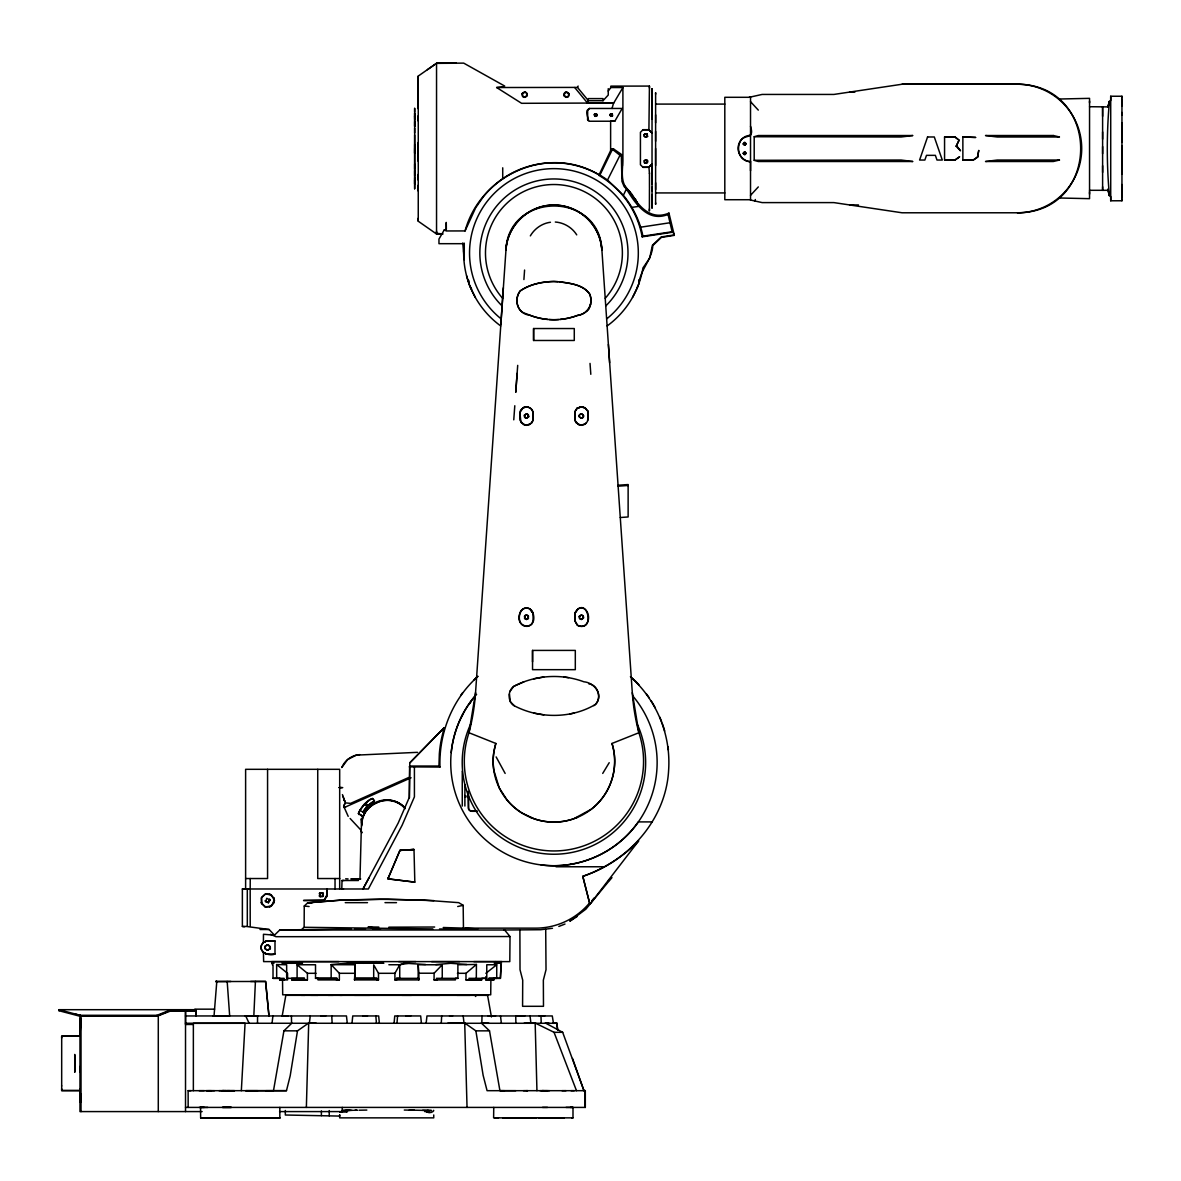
<?xml version="1.0" encoding="UTF-8"?>
<svg xmlns="http://www.w3.org/2000/svg" width="1181" height="1181" viewBox="0 0 1181 1181"><rect width="100%" height="100%" fill="white"/><g stroke="black" fill="none" stroke-linecap="round" stroke-linejoin="round"><path stroke-width="1.5" d="M61.678 1085.856L61.678 1090.565L79.968 1090.565L61.678 1090.565L61.678 1088.808M79.968 1090.329L79.968 1102.109L81.017 1102.168L79.983 1096.219L81.017 1093.916L79.968 1102.139L81.017 1102.139L79.983 1096.263L79.968 1102.139L81.017 1102.139M79.968 1072.333L79.968 1066.502M79.968 1088.808L79.983 1102.124L80.81 1095.776L79.968 1102.109M81.017 1026.835L79.983 1024.562L81.017 1018.598L79.983 1018.627L79.983 1035.516L81.017 1018.598L79.968 1018.613L79.968 1026.835L81.017 1026.525M185.52 1111.587L185.52 1010.744L169.311 1010.744L158.284 1015.66L158.284 1111.587M339.685 1116.148L339.685 1114.908L339.685 1117.861L433.737 1117.861L433.737 1114.967M373.683 978.34L373.698 964.892L378.496 973.306L378.496 979.905L376.724 979.905L376.887 978.355L373.683 978.34L354.728 978.34L354.521 979.905L355.23 964.759L331.152 964.656L331.167 978.34M414.664 170.714L414.693 184.015L414.664 177.755M414.664 168.868L414.664 135.003M414.664 132.922L414.664 121.673M414.664 116.063L414.664 126.323L414.664 108.372L414.664 111.87M436.542 233.307L443.037 233.971L436.586 234.03L418.251 221.231L418.251 76.071L436.542 63.287L463.705 63.124L504.715 86.065M418.251 191.071L418.251 185.181M418.251 180.176L418.251 174.316M418.251 161.398L418.251 142.414M418.251 121.038L418.251 115.664M418.251 108.741L418.251 79.245M429.353 1112.03L426.621 1111.985C431.213 1114.155 434.446 1110.524 433.648 1110.317M436.542 231.033L436.542 233.971L436.542 63.302L456.25 63.243L436.542 63.302L427.404 69.679M532.542 661.847L532.542 650.421L575.309 650.406L575.309 669.671L532.542 669.671L532.542 650.406M533.089 613.352L533.074 620.719L531.996 623.73C528.734 628.189 521.249 626.742 519.935 621.368C517.544 615.05 521.958 605.1 529.693 608.717L533.089 613.352L529.693 608.717M533.591 340.482L533.591 328.539L574.276 328.539L574.276 340.482L533.591 340.482L533.591 328.539M574.778 613.338L574.763 620.645L577.258 625.148C596.169 633.695 587.09 593.438 574.807 613.087L574.748 620.527L577.627 625.428C581.495 627.805 586.78 625.709 587.931 621.324C590.279 615.021 585.894 605.144 578.188 608.702L574.778 613.338L578.188 608.702M613.751 102.983L521.589 103.308L496.64 87.527L577.479 87.409L588.433 100.71L603.019 100.71L603.019 98.599L588.433 98.599L587.459 102.983L613.751 102.983L622.904 87.542L610.857 87.542L608.245 91.07M652.045 187.159L652.03 208.269L652.03 203.929M652.03 184.354L652.03 92.339L652.03 93.24M652.03 164.248L652.03 190.835M652.03 94.067L652.03 88.767L652.03 111.796M652.03 194.511L652.03 204.608L652.03 203.782M652.03 119.34L652.03 112.062M655.617 94.17L655.617 92.841L655.617 204.195L655.617 202.866M655.617 189.565L655.617 182.789M655.617 165.547L655.617 148.511M655.617 141.248L655.617 131.416M655.617 122.809L655.617 114.852M750.525 170.758L750.525 161.679C741.786 161.28 735.586 151.493 739.085 143.432C742.952 132.287 755.176 141.336 750.525 126.264M1089.546 194.127L1089.546 191.735M1089.546 102.909L1089.546 101.035M1102.611 107.087L1102.611 116.299M1102.611 153.722L1102.611 146.577M1102.611 172.411L1102.611 165.724M1102.611 139.166L1102.611 131.932M1121.95 196.208L1121.95 200.77L1110.716 200.785L1110.716 96.237L1121.95 96.252L1121.95 100.828M1121.95 200.77L1121.95 199.825M1121.95 174.138L1121.95 151.877M1121.95 194.968L1121.95 184.546M1121.95 159.42L1121.95 197.847M1121.95 158.49L1121.95 145.765M1121.95 141.941L1121.95 125.865M1121.95 124.492L1121.95 122.794M1121.95 112.49L1121.95 151.183M1121.95 105.891L1121.95 99.174M414.679 117.214L414.693 113.007L414.664 119.266M418.251 76.071L418.251 80.78M649.447 189.3L649.388 211.015L649.417 208.963M1102.611 186.775L1102.611 190.348L1107.926 190.274L1109.328 195.456L1107.911 189.049M1109.446 100.99C1106.597 132.065 1106.597 165.458 1109.446 196.046M79.703 1016.191L156.97 1016.25L171.201 1010.759L190.731 1010.744L190.761 1009.696L194.348 1010.39M414.693 148.363L414.664 153.235L414.664 128.153M1110.701 100.592L1110.716 96.237M61.678 1037.951L61.692 1036.209L79.968 1036.239M351.008 929.004L279.764 929.993L274.464 935.16L263.466 934.274L263.422 942.468C256.1 950.159 267.629 957.068 274.996 954.041L274.996 940.977L266.655 940.991L263.422 942.468L266.655 940.991L274.996 940.977M302.1 928.989L304.137 927.292L304.255 906.019L307.651 902.83L340.025 900.247L379.78 899.258L422.709 900.025L458.715 902.653L463.173 905.31L463.454 928.133L535.185 928.148A70.314 70.314 0 0 0 589.57 902.934L582.794 876.346A146.104 146.104 0 0 0 638.714 840.842L589.91 904.262L589.57 902.934M342.283 1107.409L342.254 1111.587L279.572 1111.587M409.423 797.898L409.777 762.867L444.071 727.806L444.056 728.839A114.911 114.911 0 0 0 439.332 753.995L438.948 766.041L439.967 767.06C438.786 733.268 452.353 699.108 477.774 676.565M476.312 978.34L476.43 964.449L457.888 964.759L457.888 978.34L436.38 978.34L437.029 979.905L434.062 979.905L434.106 973.218L442.255 964.759L418.177 964.759L418.177 978.34M638.862 280.547L638.832 283.883L636.825 288.297M195.972 1015.955L195.943 1009.696L190.761 1010.744L190.746 1009.696L190.761 1010.729L196.061 1010.744L195.972 1015.955L195.943 1009.696L59.065 1009.696L59.065 1010.744L79.968 1016.25L79.983 1015.306L59.065 1009.696L59.065 1010.744M257.502 1023.277L257.561 1015.955L256.808 1015.955M190.731 1010.744L190.746 1009.696M279.764 929.993L504.597 930.008L510.03 936.533L509.793 961.614L263.629 961.614L263.437 952.565L266.906 954.071M268.087 944.874L265.208 946.025L265.223 948.742L267.054 950.144L269.873 949.037L269.903 946.276L266.995 944.918L265.223 946.276L265.267 949.052L268.131 950.1L270.405 948.107L269.194 945.464L266.995 944.918M464.886 797.337L464.886 795.492M490.883 980.466L490.72 994.801L282.702 994.801L282.539 980.466M493.747 1107.409L493.614 1117.861L572.992 1117.861L572.992 1107.409L566.024 1107.409M509.439 694.059L510.31 701.706L514.458 705.884A86.257 86.257 0 0 0 533.694 713.044C554.376 717.886 577.243 715.346 595.549 704.363C603.757 695.255 594.84 682.677 583.916 681.806C561.521 673.45 535.775 675.001 514.532 685.954C507.476 689.748 507.254 702.119 514.458 705.884M156.97 1016.25L156.984 1015.306L171.127 1009.696M358.507 813.414L361.917 815.835L358.507 813.414L358.994 814.595M638.729 280L638.906 283.484C640.397 269.283 652.074 259.85 652.813 245.53L661.39 237.396L674.321 235.344L673.081 232.14L642.184 236.835A89.771 89.771 0 0 0 598.841 175.334L610.621 150.622L610.621 121.244L614.829 121.215L622.195 108.46L589.526 108.46L587.666 109.818C584.728 112.682 591.017 124.817 587.577 119.606M610.857 87.542L610.857 86.124L649.432 86.08L649.432 88.029M750.525 161.679C734.612 161.325 734.479 135.8 750.525 135.343M481.818 1023.277L482.01 1015.955M359.984 878.753L361.416 824.559A25.303 25.303 0 0 1 404.374 807.095M644.295 136.258L644.339 134.383L646.745 133.793L647.483 136.302C646.258 138.753 642.006 134.841 646.391 137.232M306.366 1107.409L308.699 1023.012L316.316 1023.277M344.099 880.436L342.032 880.524L341.781 888.983L343.509 888.983M743.292 144.126L744.34 142.37L746.008 143.506L744.99 145.248L743.292 144.126L744.975 142.414L746.023 144.126L744.355 145.204L743.307 143.506M743.292 153.53L744.34 151.773L746.008 152.91L744.99 154.667L743.292 153.53L744.975 151.818L746.023 153.53L744.355 154.608L743.307 152.91M230.93 981.47L215.813 981.529L265.533 981.47L268.973 1016.014L265.651 981.47L255.421 981.426L253.826 1015.955L245.161 1015.955M327.137 894.726L324.273 900.291L303.591 900.483L324.273 900.291L327.137 894.726L327.137 888.983L327.063 896.305L323.683 900.35M241.337 1090.683L245.072 1023.277L193.359 1023.337L193.359 1090.683M463.661 251.745L464.103 243.685L438.963 243.685L438.963 239.079L444.263 229.926L446.315 229.439L446.256 222.412L446.285 229.527M441.266 1023.277L441.664 1015.955M674.321 235.344L668.948 213.111C649.934 221.127 637.917 205.169 629.384 191.13C618.962 182.966 623.184 168.529 622.904 157.176L622.904 87.542M517.086 373.358L515.772 392.313L517.706 365.372M503.357 287.795L500.847 324.391M594.323 115.295L595.062 113.76L596.73 114.203L596.818 115.856L595.254 116.388L594.383 114.321L596.139 113.775L596.951 114.808L596.597 116.063L594.958 116.269L594.383 114.321L596.139 113.775L596.951 114.808M475.544 692.716L505.97 249.855A48.081 48.081 0 0 1 553.933 205.066C569.065 204.992 583.931 212.58 592.788 224.848A49.661 48.834 -34.8 0 1 600.435 240.968L601.882 249.752L632.307 692.716A215.562 215.562 0 0 0 638.877 732.737A89.638 89.638 0 0 1 553.933 850.955A89.638 89.638 0 0 1 468.975 732.737L475.544 692.716A215.562 215.562 0 0 1 468.975 732.737L495.843 743.454A60.733 60.733 0 0 0 553.948 822.079A60.733 60.733 0 0 0 611.979 743.469M523.906 279.557L524.585 270.05M513.765 419.831L514.798 405.733M265.09 906.624L269.696 906.86L273.49 903.45L273.903 897.959L269.534 894.061L265.09 894.327L261.237 897.914L261.621 903.598L265.371 907.038L271.468 905.901L274.405 900.35L273.903 897.959M212.787 1015.955L214.027 1015.955L216.802 981.47L215.783 981.47L216.802 981.47M396.978 1023.277L397.569 1015.955M394.07 1023.277L394.749 1015.955L420.672 1015.955L421.425 1023.277M351.997 1023.277L352.75 1015.955L378.673 1015.955L379.352 1023.277M261.621 903.598L261.695 897.398L265.43 893.914L271.364 895.036L274.405 900.35L273.49 903.45M426.149 1023.277L426.961 1015.955L552.28 1015.955L553.461 1023.277L556.886 1023.248L557.668 1030.053L556.827 1023.277L464.31 1023.277M649.432 86.08L648.915 129.777L652.03 132.966L648.753 129.718L643.025 129.718L640.427 132.302L640.427 164.735L643.025 167.318L648.753 167.318L652.03 164.07L648.753 167.318M309.378 1023.277L310.234 1015.955M272.029 1023.277L272.929 1015.955M977.528 157.191L978.739 150.518L977.528 157.191L973.395 159.907L962.869 160.04L962.869 136.981L975.595 137.439L962.869 136.981M476.43 964.449L465.993 973.306L465.993 979.905L481.627 979.905L481.863 978.34L486.764 978.34L486.764 964.759L496.729 964.759L496.729 978.34L488.949 978.34L489.421 979.905L493.407 979.905L493.865 978.326L500.404 978.34L501.069 964.759L500.404 978.34L488.949 978.34M308.699 1023.012L297.494 1030.851L290.201 1075.743L286.481 1090.668L188.133 1090.683L188.163 1107.409M451.201 752.577C453.46 731.142 462.288 710.475 476.593 694.325M587.917 420.185L587.902 411.106L584.875 407.814L581.967 406.751L577.081 408.198L574.793 411.844L574.793 420.229L578.66 424.82L582.041 425.293L585.141 424.2L587.356 421.558L587.976 418.65L587.902 411.106M291.707 1023.277L283.927 1030.836L273.49 1090.683L286.481 1090.668M282.156 1016.191L285.832 995.332L333.234 995.317M644.324 136.538L644.339 134.383M673.775 234.975L661.183 236.968L652.399 245.294L649.683 258.167L642.951 267.939A90.273 90.273 0 0 1 607.152 325.941M323.343 893.427L322.634 896.689L319.387 896.01L320.199 892.718L323.343 893.427L319.446 893.412L320.184 896.748L323.402 895.995L322.634 892.762M495.843 743.454L494.042 751.027A65.235 62.224 -19.6 0 0 493.186 760.726A65.708 62.977 9.6 0 0 493.865 770.44L499.283 787.963L507.018 799.95A61.811 59.33 -0.3 0 0 521.928 813L534.033 818.743A58.46 56.053 0 0 0 573.818 818.758L591.386 809.177A62.18 59.655 0.2 0 0 600.849 799.936C613.677 784.494 618.047 762.616 612.009 743.454L638.877 732.737L632.307 692.716M272.176 964.685L273.018 964.759L273.018 978.34L284.104 978.34L284.473 979.905L279.617 979.92L280.015 978.34M612.053 108.46L613.47 103.308M754.201 160.306L901.147 160.04L912.839 161.502L758.305 161.502L754.201 160.306L754.201 136.73L758.305 135.535L912.839 135.535L901.147 136.996L754.201 136.73M1107.911 106.895L1109.328 101.566L1107.911 106.895L1089.546 106.718M611.433 148.983L612.112 149.987L613.485 148.909L611.433 148.983L610.621 150.622M443.215 730.877L444.071 727.806L409.777 762.867M418.251 218.205L418.251 221.231M587.621 119.783L587.666 109.818M559.454 281.683C569.729 283.573 583.458 284.459 589.659 294.025C593.541 303.473 588.596 313.733 578.085 315.194A66.727 66.712 -1.8 0 1 529.767 315.194C517.677 314.131 513.307 299.59 520.231 290.91C529.87 284.075 542.286 281.86 553.919 281.462C566.053 282.569 582.233 283.307 589.747 294.187C593.703 304.226 587.784 314.205 576.978 315.607A66.741 66.741 0 0 1 560.193 319.416M399.916 850.423L414 849.479L399.975 850.364L387.914 878.856L414.826 882.118L414 849.479L399.916 850.423L387.914 878.856L414.826 882.148M265.577 901.9L266.744 898.298L270.08 900.173L268.323 902.683L265.046 900.793L268.382 902.594M268.323 902.683L269.534 899.036L270.08 900.173M754.851 200.977L755.338 199.515M185.683 1010.818L186.081 1009.696L186.465 1010.729L186.081 1009.696L185.579 1010.729M609.986 115.325L610.474 114.026L611.965 113.789L612.083 116.196L609.986 115.325L610.976 116.358L612.659 115.738L611.965 113.789M956.905 146.06L960.537 150.814L956.138 146.267L959.075 140.214L955.149 137.04L944.564 136.981L944.564 160.04L955.119 159.981L959.651 156.748L955.089 159.907L944.564 160.04M590.618 304.536L588.92 308.964L586.204 311.43M509.838 691.594L513.735 686.338L523.892 681.821M297.095 978.34L297.095 964.759L315.519 964.759L315.519 978.34L337.028 978.34L336.378 979.905L339.36 979.905L339.36 973.306L331.152 964.656L347.376 963.209L383.633 963.194L347.376 963.209M341.826 767.488L347.554 759.604L356.352 755.131L417.484 752.341M369.092 877.675L362.995 888.983L398.189 823.054L409.276 797.5L409.645 766.041L438.948 766.041M444.263 229.926L446.285 230.959L465.063 230.93C480.49 174.375 548.087 144.436 598.782 174.655M341.855 767.429C344.763 760.269 351.938 755.087 359.674 754.629M465.063 230.93L475.677 207.753L483.369 196.71A90.273 90.273 0 0 1 599.077 174.862M303.753 979.92L304.491 978.34L291.559 978.34L291.796 979.905L307.414 979.905L307.414 973.306L297.095 964.759M577.479 87.409L578.114 86.065M598.841 175.334L599.933 175.009L612.112 149.987M642.184 236.835L642.907 236.17C639.954 221.187 632.986 207.103 623.361 195.293L626.417 189.004L624.085 186.509L621.944 181.328L621.383 156.394L613.205 149.943M632.544 297.405L637.592 287.027M956.138 146.267L959.075 140.214L954.986 137.026M623.361 195.293L607.536 180.029L620.305 154.637M609.204 762.69L602.723 773.422M589.91 904.262L582.779 876.302C628.661 861.362 665.995 819.378 668.623 770.248A114.911 114.911 0 0 0 631.436 677.687M399.739 964.759L394.912 973.306L394.912 979.905L396.698 979.905L396.536 978.355L399.739 978.34L399.739 964.759L404.433 963.194L409.039 963.179L399.739 964.759L388.874 964.744M269.873 949.037L270.405 948.107M359.984 810.417L364.56 804.187L370.155 799.552L372.487 798.622L374.466 800.969L372.561 798.415L369.402 799.877A30.75 30.736 0 0 0 358.566 812.941L358.493 813.812L359.88 810.358L362.936 812.056A27.178 27.178 0 0 1 372.118 802.298L374.466 800.969L368.059 805.472L362.936 812.056M530.343 235.89C534.55 228.627 542.094 223.327 550.449 222.264M673.081 232.14L672.122 231.742L668.062 214.455L668.948 213.111M468.99 704.526L471.086 701.514M460.62 695.579L462.627 692.701M591.77 900.985L594.013 898.062M608.082 881.439L611.876 877.498L585.865 909.178L570.128 920.988M610.976 116.358L610.474 114.026M603.019 100.71L608.245 95.041L608.245 88.678M750.525 195.352L758.305 186.923M474.112 679.754L477.862 676.255M523.021 407.785L519.876 412.641L519.965 420.244L523.463 424.599L526.505 425.337L531.48 423.078L533.074 420.244L533.074 411.844L531.288 408.862L527.494 406.707L523.021 407.785L527.494 406.707L531.096 408.7L533.074 411.844L533.074 420.244L531.686 422.828L529.206 424.82L525.811 425.293L520.939 422.385L519.891 412.76L520.673 409.984L523.98 407.283L527.892 406.973M644.28 134.693L645.313 133.733L647.424 134.265M319.446 893.412L320.199 892.718M587.607 110.04L589.54 108.46M646.287 163.347L647.601 160.852L646.022 159.715L644.339 160.69L644.413 162.83L647.675 162.255L646.745 159.952L644.265 160.557L644.59 162.816L646.981 163.067L647.601 160.852L646.022 159.715M345.177 802.888L343.627 806.461L345.192 802.888L350.639 803.36L408.656 777.526M496.729 964.759L485.863 973.306M593.866 705.662C602.31 700.185 598.959 685.128 588.684 683.74M586.322 423.093L581.347 425.337L576.372 423.078L574.793 420.229L574.793 411.844L577.081 408.198L581.967 406.751L585.259 408.035L587.843 411.387M977.824 156.837L973.424 159.981L962.869 160.04M610.06 114.483L612.481 114.203M577.081 916.545L569.98 921.077M647.483 136.302L646.745 133.793M645.859 137.276L647.66 136.199M269.696 906.86L271.468 905.901M576.727 408.715L580.698 406.795L585.259 408.035M344.468 807.435L345.605 806.933M344.114 807.583L411.077 777.777M575.309 818.197L577.42 817.37M266.655 941.006L263.422 942.276L261.341 945.317L261.119 949.052L262.92 952.152L265.858 953.923L274.996 954.041M558.82 926.45L564.99 924.044M274.464 935.16L269.12 929.506L245.943 926.391A785.085 86.508 -90 0 1 242.371 926.421L242.371 888.983L245.751 888.983M902.063 84.235L1019.956 84.235C1100.795 87.305 1100.987 209.701 1020.044 212.787L902.063 212.787L833.889 202.601L762.114 202.601L749.226 199.722L724.809 199.722L724.809 97.3L749.241 97.3L762.114 94.436L833.889 94.436L902.063 84.235L1017.432 84.235A64.276 64.276 0 0 1 1081.707 148.511A64.276 64.276 0 0 1 1017.432 212.787M749.226 97.3L750.525 97.019L750.525 200.017M570.083 713.944L574.261 713.029M457.711 906.521L463.173 905.31M533.635 678.839L543.718 677.023M299.413 961.614L291.397 963.283L282.008 963.238L302.484 963.209L291.397 963.283L284.946 961.614M552.487 928.281L540.558 929.727L503.829 929.993M668.062 214.455C647.631 222.574 635.452 203.516 626.417 189.004M631.85 207.398L638.641 206.365M640.737 227.18L669.952 222.751M642.907 236.17L672.122 231.742M503.386 86.789L496.64 87.527M363.276 963.312L376.399 961.614M435.759 964.597L450.729 963.297L466.731 964.508M618.062 485.243L628.13 484.55L628.13 516.968L620.276 517.514M618.121 486.173L628.13 485.48M346.55 1110.347L351.333 1110.347M342.298 1110.494L353.252 1110.302M1059.77 99.012L1089.546 98.348L1089.546 198.674L1059.77 198.009M524.098 1023.277L535.17 1023.026L554.037 1032.312L562.673 1032.312L583.96 1090.683L585.259 1090.683L585.274 1107.409L185.52 1107.409M260.012 929.506L269.12 929.506M355.112 1110.273L357.444 1110.229M341.811 1110.509L349.886 1110.361M354.315 1110.288L356.751 1110.243M359.054 1110.214L366.833 1110.066M388.874 927.174L434.667 927.026M81.017 1026.776L79.983 1024.606L79.968 1018.613L81.017 1018.613M447.717 1023.277L464.709 1023.041L475.869 1030.851L489.51 1030.851L499.917 1090.683M339.685 1112.089L346.801 1111.985M643.025 167.318L648.945 167.244L649.447 173.489M434.106 973.218L418.886 973.218L418.177 964.759M489.894 1015.955L488.122 1015.955M524.748 1015.97L520.009 1015.955M443.082 728.854L444.056 728.839M342.032 880.524L358.448 880.509M495.577 1015.955L490.794 1015.955M250.608 981.47L255.421 981.426M544.707 1015.955L540.027 1015.955M351.067 878.974L360.722 878.93M552.693 1023.277L556.886 1023.248M502.663 1117.861L512.421 1117.861M279.617 979.92L282.776 979.905L280.015 979.905L279.557 978.326L273.018 978.34M209.598 1117.861L235.019 1117.861M273.859 1117.861L279.823 1117.861L279.823 1107.409M241.662 1117.861L233.041 1117.861L279.823 1117.861L207.325 1117.861M543.127 1117.861L564.178 1117.861L557.949 1117.861M271.615 961.614L338.755 961.614M520.467 1015.955L515.728 1015.97L515.905 1023.277M227.239 1090.698L234.576 1090.683L222.279 1090.683L223.962 1090.683M247.818 1117.861L257.93 1117.861M515.492 1117.861L525.235 1117.861M354.654 929.019L365.46 929.004M432.837 928.93L304.137 927.292M501.91 961.614L473.832 961.614M470.112 995.317L456.899 995.317M252.955 1015.97L257.635 1015.955M320.907 1015.97L325.705 1015.955L322.738 1015.955M283.529 1015.955L288.253 1015.955L285.285 1015.955M362.67 1015.97L365.608 1015.955M405.924 1015.97L410.722 1015.955L407.755 1015.955M265.828 1090.698L273.165 1090.683L245.825 1090.683L257.65 1090.683M515.757 1090.698L500.316 1090.683L504.494 1090.698M523.419 1090.698L527.656 1090.683L526.505 1090.683M543.762 1090.683L542.079 1090.683L549.46 1090.683M562.008 1090.698L566.024 1090.683M547.512 1107.409L542.507 1107.409M422.621 1110.347L431.552 1110.509L409.216 1110.11M228.834 1117.846L200.637 1117.861L200.549 1107.409M211.473 1117.861L215.473 1117.861M278.214 1117.861L279.823 1117.861M504.553 1117.861L536.189 1117.861M538.388 1117.861L540.455 1117.861M541.252 1117.861L550.996 1117.861M849.626 92.074L854.941 92.074M655.617 104.09L724.809 104.09M589.393 121.244L614.829 121.215M1089.546 190.303L1102.611 190.303L1102.611 106.689M655.617 192.931L724.809 192.931M849.626 204.948L858.484 204.948M409.276 766.868L439.967 767.06M342.741 787.609L339.154 787.609L342.077 787.609M477.242 811.126L470.806 810.86A3.661 3.661 0 0 1 468.739 808.808L468.488 793.366M476.903 811.303L471.883 811.303A3.661 3.661 0 0 1 468.237 807.642L468.222 791.359M652.355 821.902L638.331 821.902C616.94 852.623 578.203 869.807 541.075 864.92M556.015 866.765L604.318 866.765M245.618 878.531L267.57 878.531L267.57 769.318M339.685 878.531L317.733 878.531L317.733 769.318M360.131 878.915L351.215 878.915M242.371 888.983L250.18 888.983L250.254 878.531M345.251 902.653L367.498 902.653M439.524 929.004L472.444 928.975M398.676 961.614L415.801 961.614M431.626 961.614L459.616 961.614M500.198 963.224L494.234 963.224L501.438 963.253L495.193 961.614M307.414 973.306L316.006 973.306M339.36 973.306L354.521 973.306M378.496 973.306L394.912 973.306M457.416 973.306L465.993 973.306M304.491 978.34L286.658 978.34L286.658 964.759L276.649 964.552L276.679 978.34M315.519 978.34L337.028 978.34M396.536 978.355L418.679 978.34L418.901 979.905L418.886 973.218M486.764 978.34L468.916 978.34L469.654 979.92M354.728 978.34L376.887 978.355M280.015 979.905L287.559 979.905L287.559 973.306L276.649 964.552M291.796 979.905L307.414 979.905M339.36 979.905L318.029 979.905L317.881 978.326M354.521 979.905L378.496 979.905M394.912 979.905L418.901 979.905M434.062 979.905L455.379 979.905L455.541 978.326L457.888 978.34M465.993 979.905L481.627 979.905M485.863 976.598L485.863 979.905L493.407 979.905M339.907 995.332L487.576 995.332L491.429 1016.959M310.618 995.317L317.969 995.332M328.156 995.317L342.224 995.332M354.448 995.317L369.683 995.332M430.312 995.332L439.923 995.332M194.762 1009.165L214.588 1009.165M195.972 1010.744L195.943 1009.696L195.957 1010.7L185.52 1010.744L185.52 1024.473L193.359 1024.473M156.984 1015.306L79.968 1015.306L74.743 1013.903M185.52 1015.955L346.461 1015.955L347.273 1023.277M214.027 1015.955L229.675 1015.955L227.18 981.47M362.7 1015.955L367.498 1015.97M449.518 1015.955L452.485 1015.955L450.67 1015.955M185.52 1023.263L464.044 1023.277L463.188 1015.955M79.968 1036.195L61.692 1036.209L61.678 1085.9M188.178 1090.698L190.923 1090.683M199.19 1090.683L204.195 1090.683M222.707 1090.683L225.896 1090.683M219.076 1090.698L229.645 1090.683M207.797 1107.409L199.19 1107.409M200.445 1107.409L204.283 1107.409M222.294 1107.409L231.314 1107.409L222.707 1107.409M427.123 1110.465L428.496 1110.465M202.128 1111.587L79.968 1111.587L79.968 1014.774M346.328 1111.587L347.524 1111.587M424.702 1111.587L427.094 1111.587M202.852 1117.861L200.637 1117.861L210.676 1117.861M494.573 1117.861L498.5 1117.861M548.634 1117.861L559.543 1117.861M571.648 1117.861L572.992 1117.861M384.991 902.638L396.506 902.653M372.945 929.004L380.474 929.019M485.863 979.905L489.421 979.905M401.894 995.317L411.519 995.332M485.568 995.317L487.576 995.332M301.229 995.317L304.816 995.332M539.23 1015.955L542.168 1015.97M283.927 1030.836L297.494 1030.851M539.983 1090.683L547.512 1090.683M571.028 1090.683L574.232 1090.683M206.144 1090.683L207.384 1090.683M208.328 1090.683L214.514 1090.698M570.334 1107.409L572.992 1107.409M344.941 1110.465L346.299 1110.465M240.083 1117.861L270.744 1117.861M264.869 1117.861L268.869 1117.861M490.558 979.905L493.806 979.92L493.407 978.34M207.177 1090.683L211.414 1090.698M944.564 136.981L955.149 137.04M490.632 979.905L493.806 979.92M443.229 927.513L463.454 928.133M643.025 129.718L648.753 129.718M348.085 878.915L345.664 878.812M378.835 927.085L368.147 926.967L376.65 928.207M404.286 1110.037L414.369 1110.214M311.902 902.934L307.651 902.83L343.258 899.907L388.091 899.228L433.826 900.616M488.89 1023.277L481.272 1022.997L489.51 1030.851M557.875 281.624C544.869 280.945 531.11 283.588 520.216 290.91C514.473 298.173 516.156 311.695 526.519 313.821A66.741 66.741 0 0 0 547.659 319.416M465.255 928.207L477.744 928.916M404.433 963.194L425.529 964.493M549.017 1023.277L545.327 1022.982L562.673 1032.312M304.255 906.019L309.097 906.521M543.836 714.859L533.694 713.044M564.001 677.008L568.504 677.643M555.321 222.028C563.987 222.648 572.106 227.52 576.727 234.871M545.711 929.447L546.021 969.719L543.349 980.171L543.481 1006.301L522.578 1006.301L522.711 980.171L520.024 969.719L519.891 930.244M338.711 1116.06L285.33 1115.012L285.33 1110.494M59.05 1009.696L62.534 1010.626M360.884 815.451L361.917 815.835M530.431 817.37L532.542 818.197M270.375 934.274L275.985 936.695L509.838 936.533M269.534 894.061L271.364 895.036M599.933 175.009L607.536 180.029M613.485 148.909L621.162 154.194L622.21 156.172L622.402 165.739M630.418 676.61L635.54 681.275A115.162 115.162 0 0 1 638.98 684.877M319.387 896.01L320.184 896.748M404.965 808.262C389.848 789.809 359.644 806.593 361.799 824.574A24.89 24.89 0 0 1 373.004 804.423L379.603 801.353A24.89 24.89 0 0 1 404.02 807.376M365.652 803.065L368.059 805.472M364.545 804.172L366.951 806.579M361.799 832.679L360.958 830.125L350.122 818.492M404.094 807.376L405.304 808.645M261.134 902.505L265.371 907.038M750.525 101.669L758.305 110.113M624.808 186.067L631.953 194.304L636.766 201.966M574.719 87.527L587.459 102.983M505.143 773.422L496.138 756.932M388.283 877.675L389.258 879.092M474.969 995.317L475.751 996.498M467.159 796.009L467.484 797.455L467.484 795.507M471.588 288.991L469.226 284.724L468.813 280.473M470.23 286.939L475.308 297.405M245.722 1015.955L249.102 1023.277M344.262 807.524L348.188 816.351M635.467 199.131L638.227 205.479M342.431 794.606L344.793 801.368M344.07 799.567L344.822 801.471M576.49 1090.683L554.037 1032.312M344.704 801.176L342.933 796.289M572.519 1058.471L583.945 1090.639L585.274 1090.683L585.274 1107.409L585.274 1090.683L487.074 1090.683L483.132 1075.315L475.869 1030.851M360.958 830.125L361.829 832.782M466.554 275.719L468.739 282.864M79.968 1018.627L80.81 1024.946M361.681 823.068L361.283 818.758L361.858 825.77M500.478 1015.955L501.394 1023.277M530.033 1015.955L530.919 1023.277M601.882 249.752C599.254 190.879 507.963 191.824 505.94 250.195C506.915 225.586 529.324 204.549 553.933 205.066A48.081 48.081 0 0 1 601.897 249.855M375.838 1015.955L376.444 1023.277M590.028 363.408L590.81 374.303M608.392 344.439L609.632 362.759M331.758 1015.955L332.156 1023.277M540.957 1015.955L541.238 1023.277M462.745 243.02L464.266 259.672L464.266 243.153M536.942 1090.683L535.17 1023.026M464.709 1023.041L467.041 1107.409M291.412 1015.955L291.589 1023.277M1110.716 200.785L1110.701 196.445M1121.95 96.252L1121.95 97.196M414.664 164.1L414.664 175.615M414.664 180.058L414.664 188.768L414.664 144.481M250.18 888.983L250.21 926.376M247.301 888.983L247.316 926.052M1121.95 102.068L1121.95 115.177M502.722 167.805L502.722 178.685M464.886 784.863L464.886 806.047M462.273 771.223L462.273 806.047M442.255 964.759L442.255 978.34M414.413 767.045L414.413 796.865L402.086 825.312L368.369 888.983L245.618 888.983L245.618 769.318L339.685 769.318L339.685 888.983M355.23 964.759L355.23 978.34M335.035 878.531L335.035 888.983M329.233 1110.568L329.233 1115.794M321.394 1110.937L321.394 1115.632M81.017 1015.66L81.017 1111.587M558.628 319.549A66.741 66.741 0 0 1 549.224 319.549M502.634 298.306A68.454 68.454 0 0 1 506.531 203.59A68.454 68.454 0 0 1 601.336 203.59A68.454 68.454 0 0 1 605.218 298.306M573.818 863.636A103.057 103.057 0 0 1 570.467 864.241M461.55 716.852A103.057 103.057 0 0 1 463.247 713.575M646.391 693.882A115.162 115.162 0 0 1 649.299 697.971M651.13 700.776A115.162 115.162 0 0 1 655.352 707.995M659.707 717A115.162 115.162 0 0 1 661.581 721.621M662.157 723.171A115.162 115.162 0 0 1 664.696 731.009M668.018 746.85A115.162 115.162 0 0 1 668.402 749.994M632.986 696.185A103.205 103.205 0 0 1 624.705 837.639A103.205 103.205 0 0 1 483.014 837.506A103.205 103.205 0 0 1 474.998 696.037M244.821 926.554A784.819 89.121 -90 0 1 242.371 926.406M637.282 724.278A91.705 91.705 0 0 1 553.933 854.232A91.705 91.705 0 0 1 470.569 724.278M500.7 325.941A90.273 90.273 0 0 1 464.148 243.685M500.906 318.693A84.397 84.397 0 0 1 492.182 195.5A84.397 84.397 0 0 1 615.67 195.5A84.397 84.397 0 0 1 606.945 318.693M502.146 305.997A74.078 74.078 0 0 1 501.349 200.844A74.078 74.078 0 0 1 606.503 200.844A74.078 74.078 0 0 1 605.705 305.997M649.476 188.724A66.284 1.831 -89 0 1 649.476 173.046M74.772 1067.004L74.743 1072.333L74.743 1054.426L74.772 1067.004M522.282 93.432L523.021 96.783L525.25 97.344L527.066 95.956L526.342 92.605L524.098 92.044L522.282 93.432M524.497 414.989L525.102 417.779L526.49 418.251L528.483 417.085L527.877 414.295L526.49 413.822L524.497 414.989M569.109 94.081L568.873 95.956L567.057 97.344L563.839 95.307L564.09 93.432L565.906 92.044L569.109 94.081M583.547 415.52L583.355 417.085L581.362 418.251L579.369 417.085L579.177 415.52L579.974 414.295L582.41 414.073L583.562 416.539L582.75 417.779L581.362 418.251L579.162 416.539L579.369 414.989L581.362 413.822L583.547 415.52M579.369 616.172L579.974 618.962L581.362 619.449L583.355 618.268L582.75 615.478L581.362 615.006L579.369 616.172M524.497 616.172L525.117 618.962L526.49 619.449L528.483 618.268L527.877 615.478L526.49 615.006L524.497 616.172M520.585 611.522C512.392 628.883 538.566 632.086 533.044 613.101C531.716 607.344 523.242 606.193 520.585 611.522M927.557 136.981L919.586 160.04L924.856 160.04L926.495 155.346L935.367 155.346L936.991 160.026L942.29 160.04L934.304 136.981L927.557 136.981M527.302 95.307L524.143 97.373L522.282 95.956L522.032 94.081L525.205 92L527.066 93.432L527.302 95.307M564.828 92.605L564.09 95.956L565.95 97.373L568.135 96.783L568.873 93.432L567.013 92L564.828 92.605M528.689 416.553L526.49 418.251L524.497 417.085L524.29 415.535L526.49 413.822L528.483 414.989L528.689 416.553M525.102 615.478L524.497 618.268L526.49 619.449L527.877 618.962L528.483 616.172L526.49 615.006L525.102 615.478M583.547 617.737L581.362 619.449L579.369 618.268L579.162 616.718L581.362 615.006L583.355 616.172L583.547 617.737M1059.46 160.04L1053.304 161.502L985.515 161.502L997.222 160.04L1059.46 160.04M1053.319 135.52L985.515 135.535L997.222 136.996L1059.46 136.996L1053.319 135.52M273.712 963.238L271.94 963.165L273.712 963.238M81.017 1094.197L79.968 1093.975L81.017 1094.226"/></g></svg>
